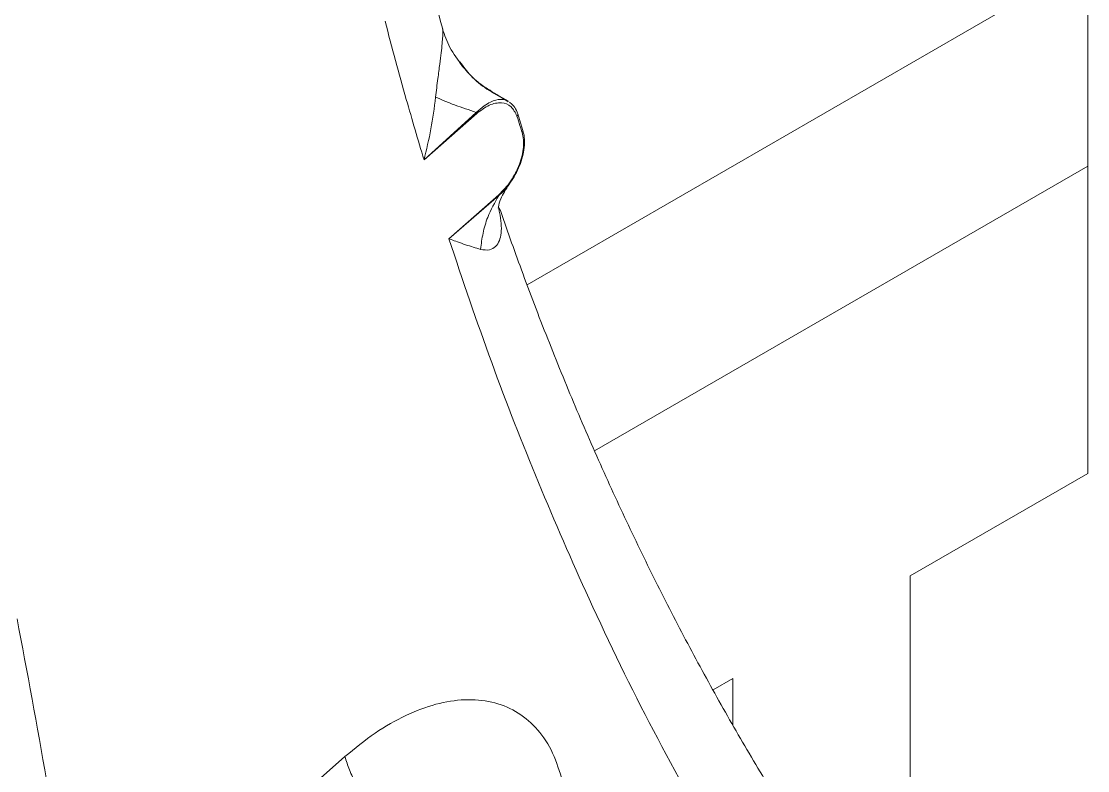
# Model space of a CAD drawing. Header units: millimetres. Extents: x 169 to 14583, y -399 to 10804.
# Drawn here: x 11546.2 to 11716.2, y 8391.9 to 8511.3 of the extents above; entities that cross this region are included whole.
import ezdxf

# ---------------------------------------------------------------- set-up
doc = ezdxf.new("R2010")
doc.units = ezdxf.units.MM
doc.header["$LTSCALE"] = 35

msp = doc.modelspace()

# ---------------------------------------------------------------- linework, layer by layer
at = {"color": 7, "linetype": 'Continuous', "lineweight": 18}
for p, q in [((11626.843, 8469.312), (11716.187, 8520.889)), ((11716.187, 8520.889), (11716.187, 8488.227)), ((11623.849, 8498.566), (11621.135, 8500.133)), ((11623.803, 8498.49), (11623.314, 8498.815)), ((11610.408, 8489.221), (11618.732, 8496.78)), ((11610.408, 8489.221), (11618.805, 8496.612)), ((11626.172, 8493.911), (11625.347, 8496.533)), ((11637.598, 8442.859), (11716.187, 8488.227)), ((11716.187, 8488.227), (11716.187, 8439.235)), ((11622.328, 8483.673), (11614.353, 8476.654)), ((11622.335, 8483.556), (11614.353, 8476.654)), ((11622.328, 8483.673), (11622.335, 8483.556)), ((11687.903, 8422.907), (11716.187, 8439.235)), ((11687.903, 8422.907), (11687.903, 8374.599)), ((11656.477, 8404.765), (11659.618, 8406.579)), ((11659.618, 8406.579), (11659.618, 8399.145)), ((11597.802, 8394.134), (11573.863, 8373.065))]:
    msp.add_line(p, q, dxfattribs=at)
for points, knots in [([(11613.416, 8510.047), (11612.866, 8511.925), (11611.471, 8516.692), (11610.186, 8521.565), (11609.408, 8524.518)], [0, 0, 0, 0, 0.3940721, 1, 1, 1, 1]), ([(11604.2, 8511.297), (11605.311, 8507.133), (11607.295, 8499.698), (11609.457, 8492.422), (11610.408, 8489.221)], [0, 0, 0, 0, 0.5599987, 1, 1, 1, 1]), ([(11613.382, 8510.036), (11613.383, 8510.038), (11613.393, 8510.09), (11613.419, 8509.717), (11613.393, 8508.963), (11613.308, 8507.782), (11613.147, 8506.282), (11612.908, 8504.366), (11612.581, 8501.955), (11612.371, 8500.205), (11612.254, 8499.228)], [0, 0, 0, 0, 0.0078892, 0.1566028, 0.2828236, 0.3985291, 0.51924, 0.6461712, 0.8025649, 1, 1, 1, 1]), ([(11616.541, 8504.125), (11615.808, 8505.14), (11614.336, 8507.178), (11613.688, 8509.116), (11613.363, 8510.088)], [0, 0, 0, 0, 0.4981104, 1, 1, 1, 1]), ([(11621.336, 8500.058), (11620.794, 8500.382), (11619.525, 8501.139), (11617.729, 8502.7), (11616.638, 8504.034), (11616.093, 8504.701)], [0, 0, 0, 0, 0.2718627, 0.636189, 1, 1, 1, 1]), ([(11616.119, 8504.852), (11616.669, 8504.1), (11617.885, 8502.436), (11620.363, 8500.404), (11622.337, 8499.341), (11623.314, 8498.815)], [0, 0, 0, 0, 0.2939004, 0.6502799, 1, 1, 1, 1]), ([(11623.314, 8498.815), (11622.878, 8499.092), (11622.224, 8499.506), (11621.541, 8499.894), (11621.314, 8500.023)], [0, 0, 0, 0, 0.66771877, 1, 1, 1, 1]), ([(11612.254, 8499.228), (11612.032, 8497.523), (11611.587, 8494.102), (11610.802, 8490.851), (11610.408, 8489.221)], [0, 0, 0, 0, 0.49861043, 1, 1, 1, 1]), ([(11612.254, 8499.228), (11612.69, 8499.031), (11613.561, 8498.637), (11615.644, 8497.828), (11617.566, 8497.175), (11618.732, 8496.78)], [0, 0, 0, 0, 0.2827853, 0.5651809, 1, 1, 1, 1]), ([(11618.732, 8496.78), (11619.149, 8497.145), (11619.912, 8497.813), (11620.974, 8498.424), (11622.155, 8498.926), (11622.85, 8498.86), (11623.314, 8498.815)], [0, 0, 0, 0, 0.2525678, 0.4625125, 0.6407812, 1, 1, 1, 1]), ([(11625.347, 8496.533), (11625.277, 8496.726), (11625.079, 8497.276), (11624.656, 8497.957), (11624.194, 8498.286), (11624.01, 8498.416)], [0, 0, 0, 0, 0.24542494, 0.70111831, 1, 1, 1, 1]), ([(11618.805, 8496.612), (11618.796, 8496.641), (11618.779, 8496.695), (11618.746, 8496.754), (11618.732, 8496.78)], [0, 0, 0, 0, 0.55975413, 1, 1, 1, 1]), ([(11625.223, 8496.18), (11625.261, 8496.224), (11625.338, 8496.312), (11625.372, 8496.442), (11625.346, 8496.508), (11625.337, 8496.531)], [0, 0, 0, 0, 0.3988444, 0.7976887, 1, 1, 1, 1]), ([(11625.223, 8496.18), (11625.376, 8495.69), (11625.65, 8494.814), (11625.927, 8493.94), (11626.049, 8493.556)], [0, 0, 0, 0, 0.56, 1, 1, 1, 1]), ([(11626.049, 8493.556), (11626.133, 8493.204), (11626.302, 8492.5), (11626.284, 8491.244), (11626.072, 8489.907), (11625.651, 8488.52), (11625.033, 8487.147), (11624.252, 8485.846), (11623.346, 8484.647), (11622.667, 8483.997), (11622.328, 8483.673)], [0, 0, 0, 0, 0.1249733, 0.25, 0.3750267, 0.5, 0.6249733, 0.75, 0.8750267, 1, 1, 1, 1]), ([(11623.941, 8485.297), (11624.224, 8485.698), (11624.811, 8486.529), (11625.511, 8487.927), (11626.049, 8489.388), (11626.374, 8490.842), (11626.469, 8492.227), (11626.364, 8493.24), (11626.213, 8493.766), (11626.172, 8493.911)], [0, 0, 0, 0, 0.14672606, 0.30443898, 0.4623146, 0.62056151, 0.77942593, 0.93903582, 1, 1, 1, 1]), ([(11626.163, 8493.906), (11626.172, 8493.884), (11626.198, 8493.818), (11626.163, 8493.688), (11626.087, 8493.6), (11626.049, 8493.556)], [0, 0, 0, 0, 0.2, 0.6, 1, 1, 1, 1]), ([(11625.683, 8488.735), (11625.669, 8488.672), (11625.513, 8487.995), (11624.946, 8486.773), (11624.263, 8485.774), (11623.938, 8485.3)], [0, 0, 0, 0, 0.05149599, 0.54942368, 1, 1, 1, 1]), ([(11622.237, 8481.557), (11622.24, 8481.548), (11622.255, 8481.486), (11622.288, 8481.857), (11622.595, 8483.159), (11623.462, 8484.527), (11623.964, 8485.318)], [0, 0, 0, 0, 0.02759, 0.177674, 0.5243507, 1, 1, 1, 1]), ([(11623.938, 8485.3), (11623.914, 8485.262), (11623.467, 8484.562), (11622.885, 8484.045), (11622.335, 8483.556)], [0, 0, 0, 0, 0.0535589, 1, 1, 1, 1]), ([(11619.42, 8474.954), (11619.532, 8475.829), (11619.757, 8477.586), (11620.629, 8480.559), (11621.689, 8482.421), (11622.335, 8483.556)], [0, 0, 0, 0, 0.2792268, 0.5605999, 1, 1, 1, 1]), ([(11619.42, 8474.954), (11619.906, 8474.875), (11620.77, 8474.734), (11621.808, 8475.302), (11622.446, 8476.24), (11622.75, 8477.522), (11622.746, 8479.071), (11622.565, 8480.465), (11622.328, 8481.315), (11622.263, 8481.551)], [0, 0, 0, 0, 0.2317399, 0.4121189, 0.5590422, 0.6882625, 0.816493, 0.9489492, 1, 1, 1, 1]), ([(11670.226, 8381.719), (11668.489, 8384.453), (11664.816, 8390.237), (11659.438, 8399.364), (11654.046, 8409.027), (11648.855, 8418.921), (11643.861, 8429.035), (11639.068, 8439.37), (11634.475, 8449.919), (11630.09, 8460.687), (11626.049, 8471.229), (11623.571, 8478.286), (11622.408, 8481.599)], [0, 0, 0, 0, 0.0919142, 0.1944543, 0.2968946, 0.3992402, 0.5014965, 0.6036694, 0.7057648, 0.8077887, 0.9097471, 1, 1, 1, 1]), ([(11614.353, 8476.654), (11616.592, 8470.035), (11621.068, 8456.796), (11628.559, 8437.692), (11637.101, 8418.075), (11646.809, 8398.078), (11654.313, 8384.808), (11658.065, 8378.173)], [0, 0, 0, 0, 0.1866678, 0.3733357, 0.5600036, 0.7800019, 1, 1, 1, 1]), ([(11614.353, 8476.654), (11614.357, 8476.653), (11614.368, 8476.649), (11614.404, 8476.636), (11614.526, 8476.591), (11614.981, 8476.423), (11615.857, 8476.108), (11617.486, 8475.537), (11618.647, 8475.187), (11619.42, 8474.954)], [0, 0, 0, 0, 0.0020557, 0.0059258, 0.0191088, 0.0672414, 0.2504978, 0.5009204, 1, 1, 1, 1]), ([(11545.535, 8416.087), (11547.159, 8407.576), (11550.406, 8390.555), (11553.909, 8366.048), (11556.578, 8343.013), (11557.752, 8328.615), (11558.339, 8321.416)], [0, 0, 0, 0, 0.2800285, 0.5599889, 0.7799691, 1, 1, 1, 1]), ([(11632.336, 8390.761), (11631.833, 8392.298), (11630.826, 8395.372), (11628.298, 8398.905), (11625.104, 8401.489), (11621.277, 8402.99), (11616.975, 8403.367), (11612.335, 8402.636), (11607.509, 8400.828), (11602.592, 8398.054), (11599.399, 8395.441), (11597.802, 8394.134)], [0, 0, 0, 0, 0.1119974, 0.2239963, 0.3359922, 0.4479925, 0.5599873, 0.6699927, 0.7799935, 0.8899976, 1, 1, 1, 1])]:
    msp.add_open_spline(points, degree=3, knots=knots, dxfattribs=at)
for points in [[(11618.805, 8496.612), (11619.479, 8497.112), (11620.827, 8498.111), (11622.794, 8498.46), (11624.407, 8497.871), (11624.951, 8496.744), (11625.223, 8496.18)], [(11597.802, 8394.134), (11598.018, 8393.437), (11598.449, 8392.044), (11599.588, 8389.737), (11601.036, 8387.379), (11602.775, 8385.042), (11604.73, 8382.819), (11606.824, 8380.802), (11608.987, 8379.034), (11610.395, 8378.156), (11611.099, 8377.716)]]:
    msp.add_open_spline(points, degree=3, dxfattribs=at)

doc.saveas('drawing.dxf')
